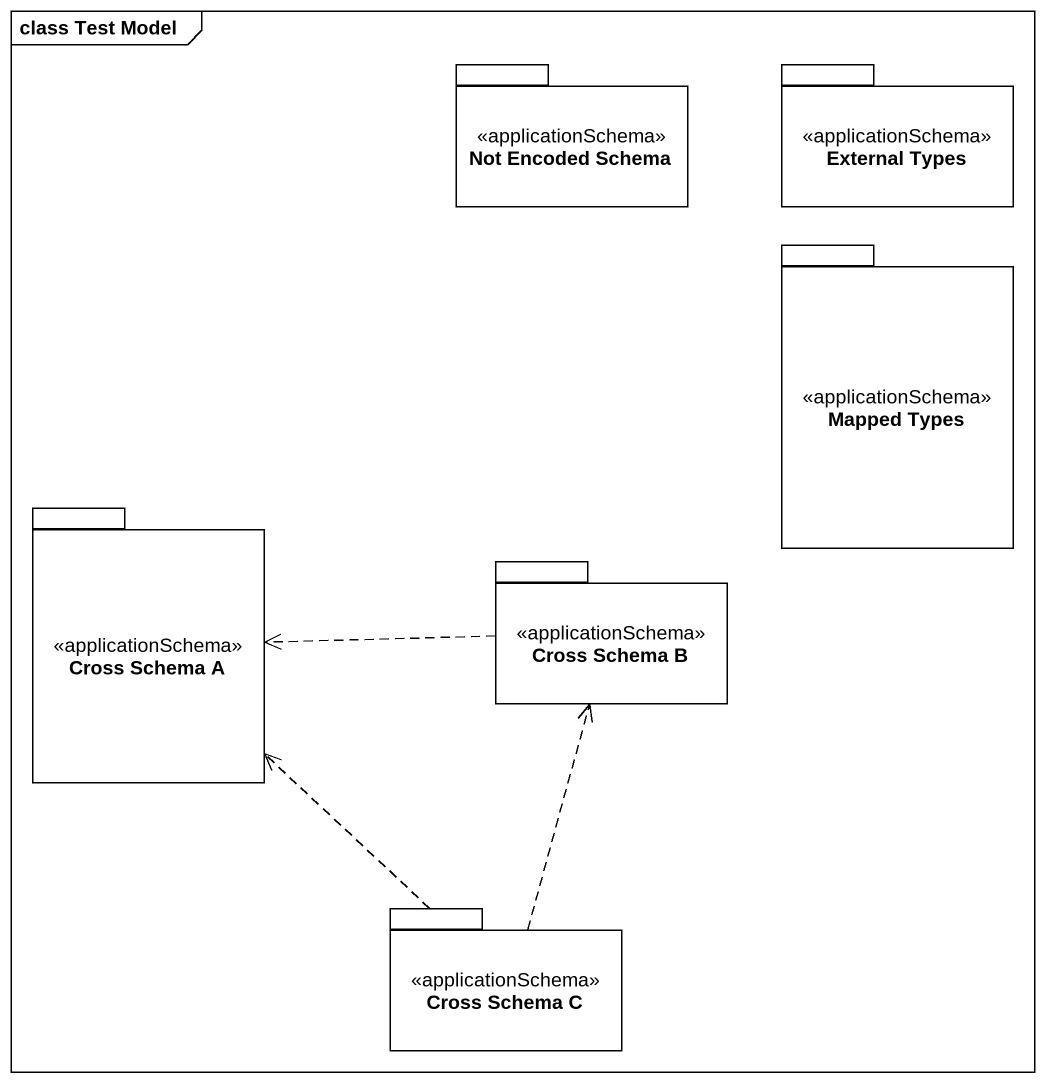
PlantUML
@startuml
mainframe class Test Model
package "Not Encoded Schema" as Not_Encoded_Schema <<applicationSchema>> {
}
package "External Types" as External_Types <<applicationSchema>> {
}
package "Mapped Types" as Mapped_Types <<applicationSchema>> {
}
package "Cross Schema A" as Cross_Schema_A <<applicationSchema>> {
}
package "Cross Schema B" as Cross_Schema_B <<applicationSchema>> {
}
package "Cross Schema C" as Cross_Schema_C <<applicationSchema>> {
}
Cross_Schema_B .left.> Cross_Schema_A
Cross_Schema_C .up.> Cross_Schema_A
Cross_Schema_C .up.> Cross_Schema_B
@enduml
